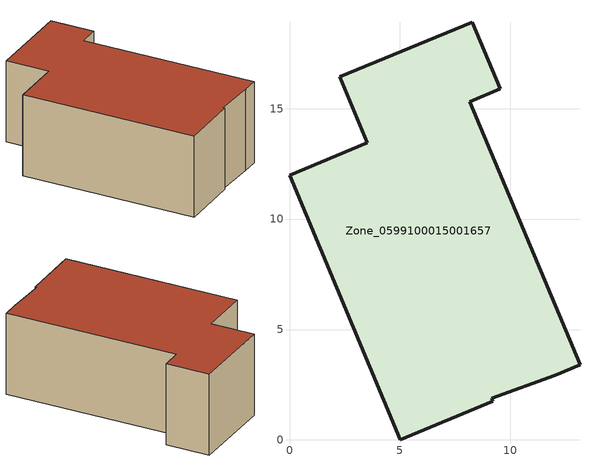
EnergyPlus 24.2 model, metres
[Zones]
Zone_0599100015001657
 floor ground (C_G): 9.15,1.88 9.21,1.75 5.02,0 0,11.98 3.53,13.46 2.27,16.45 8.28,18.92 9.55,15.89 8.16,15.31 13.15,3.4 12.04,2.94 z0.93
 wall outside (C_F): 9.55,15.89 8.28,18.92 2.27,16.45 3.53,13.46 0,11.98 5.02,0 9.21,1.75 9.15,1.88 12.04,2.94 13.15,3.4 8.16,15.31 9.55,15.89 z0.93:7.12
 roof outside (C_R): 12.04,2.94 13.15,3.4 8.16,15.31 9.55,15.89 8.28,18.92 2.27,16.45 3.53,13.46 0,11.98 5.02,0 9.21,1.75 9.15,1.88 z7.12
[BUILDING]
Pand.0599100015001657: North Axis=0; Terrain=City; Loads Convergence Tolerance Value=0.04; Temperature Convergence Tolerance Value=0.4; Solar Distribution=FullExterior; Maximum Number of Warmup Days=25; Minimum Number of Warmup Days=1
[Site:Location]
Rotterdam.The.Hague.AP_ZH_NLD Design_Conditions: Latitude=51.96; Longitude=4.45; Time Zone=1; Elevation=-4.5
[SITE:GROUNDTEMPERATURE:BUILDINGSURFACE]
18, 18, 18, 18, 18, 18, 18, 18, 18, 18, 18, 18
[MATERIAL] Thermal Absorptance=0.9; Solar Absorptance=0.7; Visible Absorptance=0.7
Name | Roughness | Thickness | Conductivity | Density | Specific Heat
G.D.1975-1991 | MediumSmooth | 0.15 | 0.288461 | 540 | 1210
F.D.1975-1991 | Rough | 0.3 | 0.230769 | 1920 | 840
R.D.1975-1991 | MediumRough | 0.2 | 0.153846 | 1500 | 1000
[CONSTRUCTION]
C_G: G.D.1975-1991
C_F: F.D.1975-1991
C_R: R.D.1975-1991
[ZONE]
Zone_0599100015001657: Type=1; Multiplier=1; Ceiling Height=Autocalculate; Volume=Autocalculate; Floor Area=autocalculate; Part of Total Floor Area=Yes
[ZONEINFILTRATION:DESIGNFLOWRATE]
Infil_Zone_0599100015001657: Zone or ZoneList or Space or SpaceList=Zone_0599100015001657; Schedule=AlwaysOn; Design Flow Rate Calculation Method=Flow/Area; Flow Rate per Floor Area=0.0042; Constant Term Coefficient=1; Temperature Term Coefficient=0; Velocity Term Coefficient=0; Velocity Squared Term Coefficient=0
[HVACTEMPLATE:ZONE:IDEALLOADSAIRSYSTEM]
Zone_0599100015001657: Maximum Heating Supply Air Temperature=50; Minimum Cooling Supply Air Temperature=13; Maximum Heating Supply Air Humidity Ratio=0.0156; Minimum Cooling Supply Air Humidity Ratio=0.0077; Heating Limit=NoLimit; Cooling Limit=NoLimit; Dehumidification Control Type=ConstantSensibleHeatRatio; Cooling Sensible Heat Ratio=0.7; Dehumidification Setpoint=60; Humidification Control Type=None; Humidification Setpoint=30; Outdoor Air Method=None; Outdoor Air Flow Rate per Person=0.00944; Outdoor Air Flow Rate per Zone Floor Area=0; Outdoor Air Flow Rate per Zone=0; Demand Controlled Ventilation Type=None; Outdoor Air Economizer Type=NoEconomizer; Heat Recovery Type=None; Sensible Heat Recovery Effectiveness=0.7; Latent Heat Recovery Effectiveness=0.65
[ZONECONTROL:THERMOSTAT]
ThermostatControl_Zone_0599100015001657: Zone or ZoneList=Zone_0599100015001657; Control Type Schedule=DualSetpointControlType; Control 1=Thermostat_Zone_0599100015001657; Temperature Difference Between Cutout And Setpoint=0
[THERMOSTATSETPOINT:DUALSETPOINT]
Thermostat_Zone_0599100015001657: Heating Setpoint Temperature Schedule=HeatingSetpoint_Zone_0599100015001657; Cooling Setpoint Temperature Schedule=CoolingSetpoint_Zone_0599100015001657
[SCHEDULE:COMPACT]
HeatingSetpoint_Zone_0599100015001657: Through: 12/31, For: AllDays, Until: 24:00, 21
CoolingSetpoint_Zone_0599100015001657: Through: 12/31, For: AllDays, Until: 24:00, 24
DualSetpointControlType: Through: 12/31, For: AllDays, Until: 24:00, 4
AlwaysOn: Through: 12/31, For: AllDays, Until: 24:00, 1
